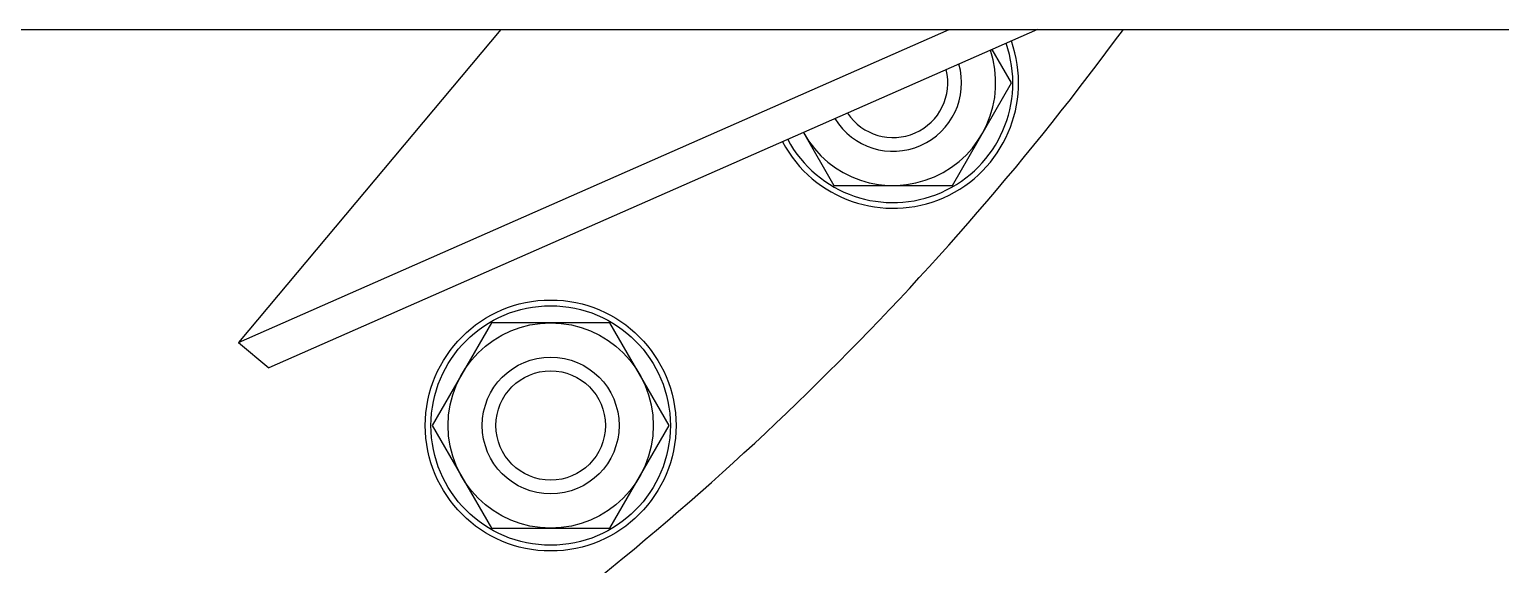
# Model space of a CAD drawing. Header units: millimetres. Extents: x 1084702 to 1166801, y 36632 to 124519.
# Drawn here: x 1098364.4 to 1098622.6, y 58087.2 to 58181 of the extents above; entities that cross this region are included whole.
import ezdxf

# ---------------------------------------------------------------- set-up
doc = ezdxf.new("R2010")
doc.units = ezdxf.units.MM
doc.header["$LTSCALE"] = 250
doc.linetypes.add('CENTER', pattern=[3, 2.5, -0.25, 0, -0.25])
doc.layers.get('0').update_dxf_attribs({"color": 255})

# ---------------------------------------------------------------- blocks, each defined once
blk = doc.blocks.new('PK65002M m platform_top')
at = {"linetype": 'Continuous'}
for p, q in [((-10315.79, 3278.12), (-10326.19, 3260.12)), ((-10295.01, 3278.12), (-10315.79, 3278.12)), ((-10284.62, 3260.12), (-10295.01, 3278.12)), ((-10326.19, 3260.12), (-10315.79, 3242.12)), ((-10295.01, 3242.12), (-10284.62, 3260.12)), ((-10390.82, 3190.68), (-10255.94, 3250.02)), ((-10250.61, 3245.55), (-10255.94, 3250.02)), ((-10250.61, 3245.55), (-10375.33, 3190.68)), ((-10296.67, 3190.68), (-10250.61, 3245.55)), ((-10315.79, 3242.12), (-10295.01, 3242.12)), ((-10375.88, 3218.04), (-10386.27, 3200.04)), ((-10355.1, 3218.04), (-10375.88, 3218.04)), ((-10349.74, 3208.75), (-10355.1, 3218.04)), ((-10386.27, 3200.04), (-10382.89, 3194.17)), ((-9882.18, 3190.68), (-10657.9, 3190.68))]:
    blk.add_line(p, q, dxfattribs=at)
for radius in [22, 21, 18, 12, 9.6]:
    blk.add_circle((-10305.4, 3260.12), radius, dxfattribs=at)
for centre, radius, start, end in [((-9992.04, 2886.68), 513.5, 125.4077, 143.6998), ((-10365.49, 3200.04), 22, 28.031, 199.4672), ((-10365.49, 3200.04), 21, 28.2332, 199.266), ((-10365.49, 3200.04), 18, 28.9594, 198.5298), ((-10365.49, 3200.04), 12, 31.5805, 195.8759), ((-10365.49, 3200.04), 9.6, 33.6018, 193.9079), ((-10365.49, 3200.04), 9.6, 193.9079, 193.9448)]:
    blk.add_arc(centre, radius, start, end, dxfattribs=at)
blk = doc.blocks.new('1-deck_B4_1')
at = {"linetype": 'CENTER', "rotation": 180}
blk.add_blockref('PK65002M m platform_top', (70387.47, 26963.11), dxfattribs=at)

msp = doc.modelspace()

# ---------------------------------------------------------------- block references
msp.add_blockref('1-deck_B4_1', (1017763.01, 34408.58))

doc.saveas('drawing.dxf')
